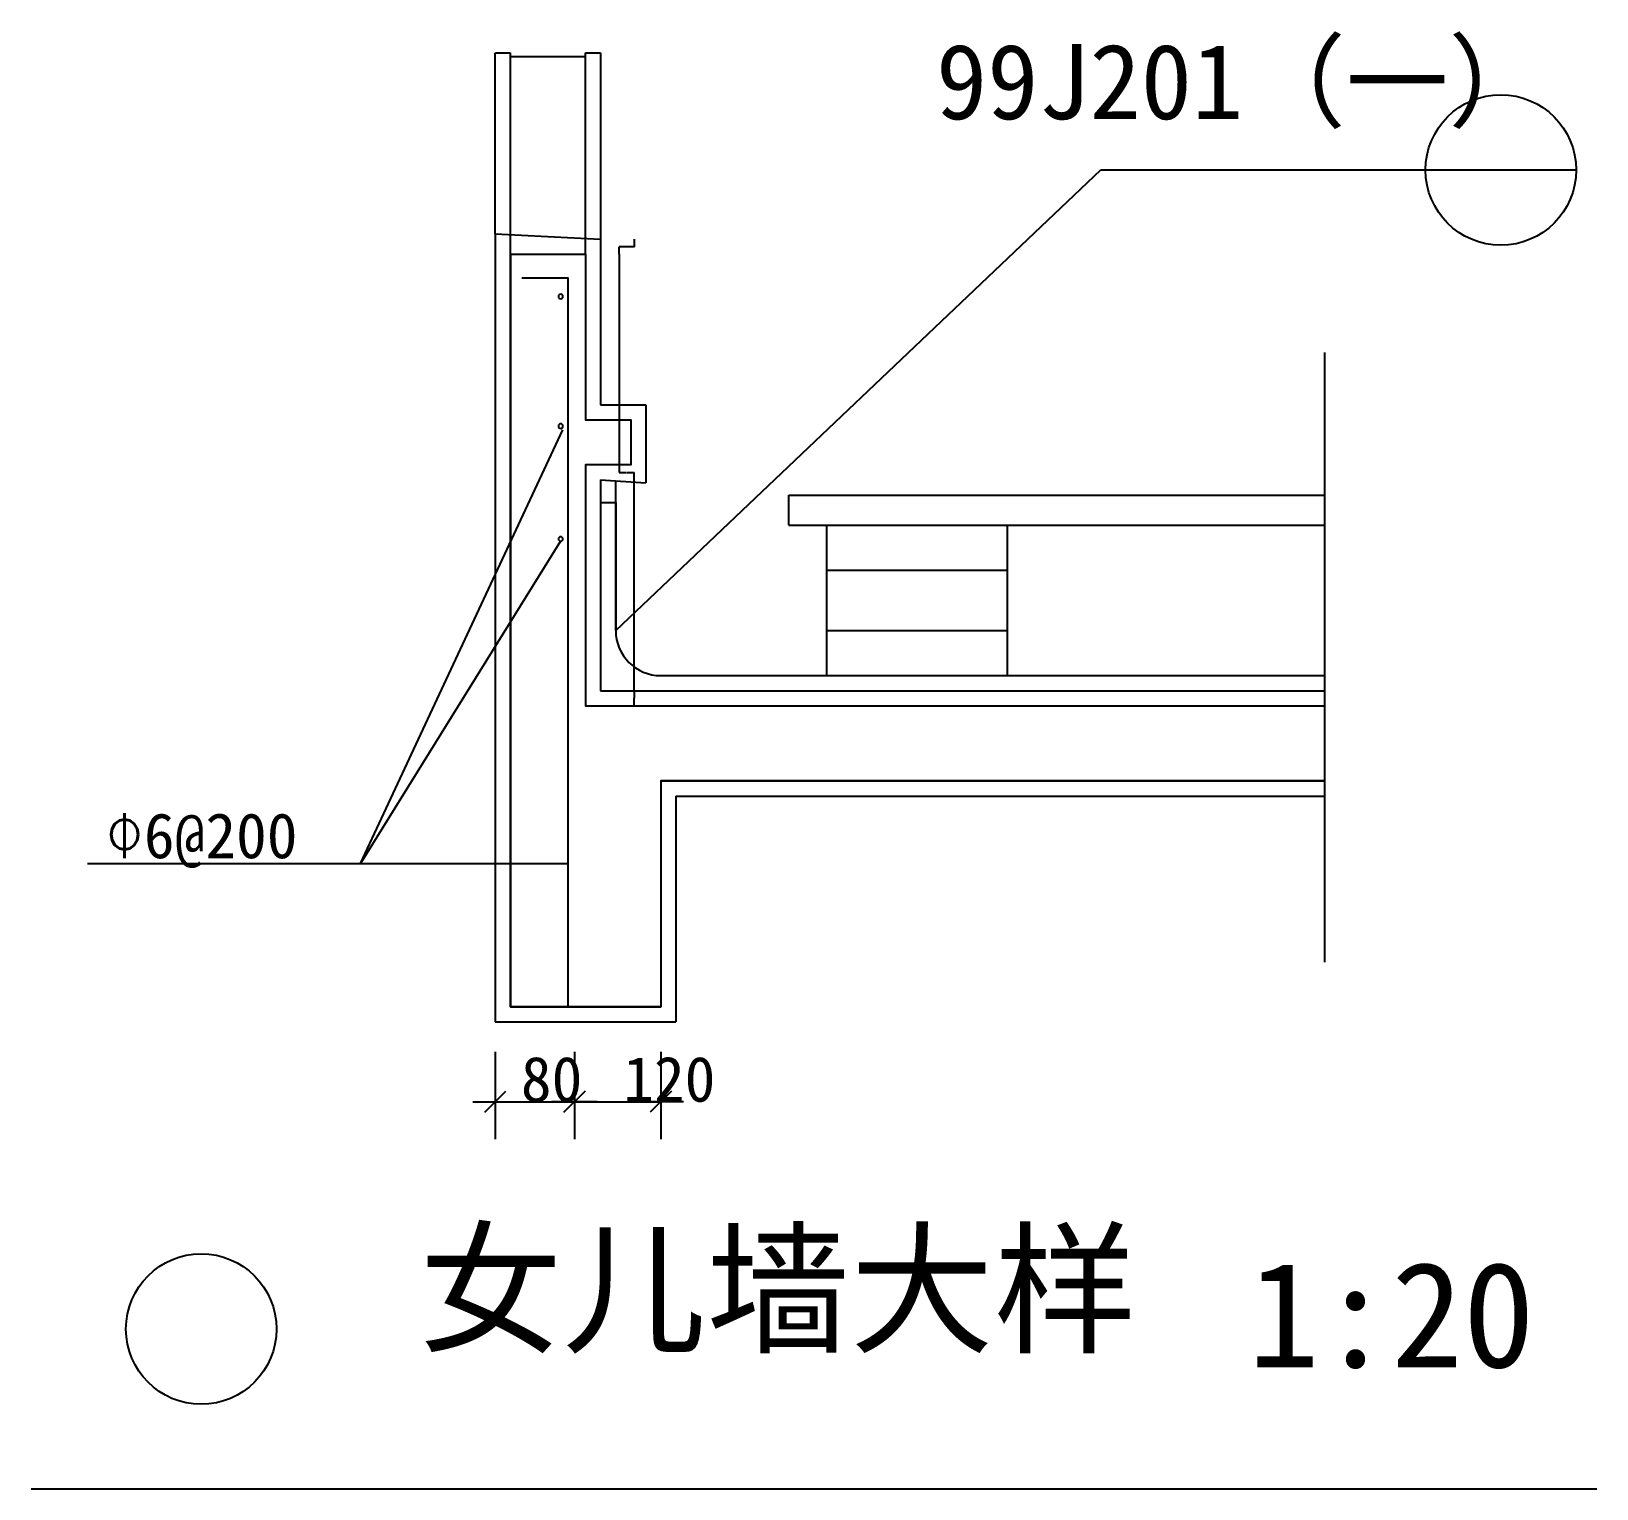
# Model space of a CAD drawing. Header units: metres. Extents: x -4283 to 6117, y -4603 to 5082.
import ezdxf

# ---------------------------------------------------------------- set-up
doc = ezdxf.new("R2010")
doc.units = ezdxf.units.M
for name, color, linetype in [('63', 1, 'Continuous'), ('PUB_DIM', 3, 'Continuous'), ('PUB_TEXT', 7, 'Continuous'), ('PUB_WALL', 255, 'Continuous'), ('WALL', 255, 'Continuous')]:
    doc.layers.add(name, color=color, linetype=linetype)
doc.dimstyles.get("Standard").update_dxf_attribs({"dimtxt": 2.5, "dimasz": 2.5, "dimexe": 1.25, "dimexo": 0.625, "dimtad": 1, "dimcen": 2.5, "dimazin": 3, "dimtfac": 1, "dimtmove": 0, "dimatfit": 3})

# ---------------------------------------------------------------- blocks, each defined once
blk = doc.blocks.new('_DIMX')
blk.add_line((-150, 0), (150, 0))
blk.add_lwpolyline([(-70, -70), (70, 70)])
blk = doc.blocks.new('*D1')
for p, q in [((-376.39, 3600), (-376.39, 2150)), ((-376.14, 2150), (-327.89, 2150)), ((-324.89, 2150), (-276.64, 2150)), ((-276.39, 700), (-276.39, 2150))]:
    blk.add_line(p, q)
at = {"layer": 'Defpoints'}
for p in [(-376.39, 3600), (-376.39, 2150), (-276.39, 700)]:
    blk.add_point(p, dxfattribs=at)
at = {"layer": 'PUB_DIM', "insert": (-326.39, 2150), "char_height": 1, "attachment_point": 5}
blk.add_mtext('580', dxfattribs=at)
blk = doc.blocks.new('*D2')
for p, q in [((-276.64, 650), (-276.89, 650)), ((-276.39, 700), (-276.39, 650)), ((-276.39, 600), (-276.39, 650)), ((-276.39, 650), (-276.39, 650)), ((-276.14, 650), (-275.89, 650))]:
    blk.add_line(p, q)
at = {"layer": 'Defpoints'}
for p in [(-276.39, 700), (-276.39, 650), (-276.39, 600)]:
    blk.add_point(p, dxfattribs=at)
at = {"layer": 'PUB_DIM', "insert": (-276.39, 651.125), "char_height": 1, "attachment_point": 5}
blk.add_mtext('20', dxfattribs=at)
blk = doc.blocks.new('*D3')
for p, q in [((-327.39, 3650), (-376.64, 3650)), ((-376.39, 3600), (-376.39, 3650)), ((-276.14, 3650), (-325.39, 3650)), ((-276.39, 3700), (-276.39, 3650))]:
    blk.add_line(p, q)
at = {"layer": 'Defpoints'}
for p in [(-276.39, 3700), (-276.39, 3650), (-376.39, 3600)]:
    blk.add_point(p, dxfattribs=at)
at = {"layer": 'PUB_DIM', "insert": (-326.39, 3650), "char_height": 1, "attachment_point": 5}
blk.add_mtext('20', dxfattribs=at)
blk = doc.blocks.new('*D4')
for p, q in [((-1200, 3735.76), (-1200, 4939.5)), ((-1199.75, 4939.5), (-1151, 4939.5)), ((-1149, 4939.5), (-1100.25, 4939.5)), ((-1100, 3600), (-1100, 4939.5))]:
    blk.add_line(p, q)
at = {"layer": 'Defpoints'}
for p in [(-1200, 4939.5), (-1200, 3735.76), (-1100, 3600)]:
    blk.add_point(p, dxfattribs=at)
at = {"layer": 'PUB_DIM', "insert": (-1150, 4939.5), "char_height": 1, "attachment_point": 5}
blk.add_mtext('20', dxfattribs=at)
blk = doc.blocks.new('*D5')
for p, q in [((-599.94, 3600), (-599.94, 4939.5)), ((-599.69, 4939.5), (-550.94, 4939.5)), ((-548.94, 4939.5), (-500.19, 4939.5)), ((-499.94, 3700), (-499.94, 4939.5))]:
    blk.add_line(p, q)
at = {"layer": 'Defpoints'}
for p in [(-599.94, 4939.5), (-499.94, 3700), (-599.94, 3600)]:
    blk.add_point(p, dxfattribs=at)
at = {"layer": 'PUB_DIM', "insert": (-549.94, 4939.5), "char_height": 1, "attachment_point": 5}
blk.add_mtext('20', dxfattribs=at)
blk = doc.blocks.new('*D6')
for p, q in [((-1100, 3600), (-1100, 4914.5)), ((-1099.75, 4914.5), (-850.97, 4914.5)), ((-848.97, 4914.5), (-600.19, 4914.5)), ((-599.94, 3600), (-599.94, 4914.5))]:
    blk.add_line(p, q)
at = {"layer": 'Defpoints'}
for p in [(-1100, 4914.5), (-1100, 3600), (-599.94, 3600)]:
    blk.add_point(p, dxfattribs=at)
at = {"layer": 'PUB_DIM', "insert": (-849.97, 4914.5), "char_height": 1, "attachment_point": 5}
blk.add_mtext('80', dxfattribs=at)

msp = doc.modelspace()

# ---------------------------------------------------------------- linework, layer by layer
for p, q in [((-400, 1100), (2822.97, 4159.98)), ((2822.97, 4159.98), (5480.65, 4159.98)), ((4980.65, 4159.98), (5980.65, 4159.98)), ((-1200, 3735.76), (-1200, -1500)), ((-1200, 3735.76), (-500, 3700)), ((-500, 3700), (-500, 2600)), ((4309.4, 2947.36), (4309.4, -1104.19)), ((-500, 2600), (-200, 2600)), ((-200, 2600), (-200, 2080.22)), ((-500, 2100), (-500, 700)), ((-500, 2100), (-200, 2080.22)), ((-400, 1100), (-400, 2093.41)), ((750, 1800), (750, 2000)), ((-400, 1950), (-400, 1100)), ((1000, 1800), (1000, 800)), ((2200, 1800), (2200, 800)), ((0, 0), (0, -1500)), ((0, 0), (4309.4, 0)), ((-1200, -1500), (0, -1500)), ((-1200, -1700), (-1200, -2281.38)), ((-673.69, -1700), (-673.69, -2281.38)), ((-100, -1700), (-100, -2281.38)), ((-1201, -2031.38), (-1202, -2031.38)), ((-1200, -2031.38), (-600, -2031.38)), ((-601, -2031.38), (-602, -2031.38)), ((-600, -2031.38), (-100, -2031.38)), ((-599, -2031.38), (-598, -2031.38)), ((-99, -2031.38), (-98, -2031.38))]:
    msp.add_line(p, q)
msp.add_lwpolyline([(-4282.67, -4603.07), (6117.45, -4603.07)])
for centre in [(5480.65, 4159.98), (-3153.79, -3541.93)]:
    msp.add_circle(centre, 500)
msp.add_arc((-100, 1100), 300, 180, 270)
at = {"layer": '63'}
for p, q in [((-2094.48, -448.64), (-750.22, 2432.3)), ((-766.39, 1693.14), (-2094.48, -448.64)), ((-3908.47, -448.64), (-2094.48, -448.64)), ((-2094.48, -448.64), (-717.26, -448.64))]:
    msp.add_line(p, q, dxfattribs=at)
msp.add_lwpolyline([(-1023.94, 3443.77), (-717.26, 3443.77), (-717.26, -1400)], dxfattribs=at)
for points in [[(-780.47, 3319.33, 1), (-750.22, 3319.33, 1)], [(-780.47, 2458.23, 1), (-750.22, 2458.23, 1)], [(-780.47, 1708.23, 1), (-750.22, 1708.23, 1)]]:
    msp.add_lwpolyline(points, format="xyb", close=True, dxfattribs=at)
at = {"layer": 'PUB_DIM'}
for p, q in [((750, 2000), (4309.4, 2000)), ((-500, 1950), (-400, 1950)), ((750, 1800), (4309.4, 1800)), ((1000, 1500), (2200, 1500)), ((1000, 1100), (2200, 1100)), ((-100, 800), (4309.4, 800)), ((-500, 700), (4309.4, 700))]:
    msp.add_line(p, q, dxfattribs=at)
at = {"layer": 'PUB_WALL'}
for p, q in [((-1100, 3600), (-1100, -1400)), ((-1100, 3600), (-600, 3600)), ((-600, 3600), (-600, 2500)), ((-600, 2500), (-300, 2500)), ((-300, 2500), (-300, 2200)), ((-300, 2200), (-600, 2200)), ((-600, 2200), (-600, 600)), ((-600, 600), (4309.4, 600)), ((-100, 100), (-100, -1400)), ((-100, 100), (4309.4, 100)), ((-1100, -1400), (-100, -1400))]:
    msp.add_line(p, q, dxfattribs=at)
msp.add_lwpolyline([(4309.4, 100), (-100, 100), (-100, -1400), (-1100, -1400), (-1100, 3600), (-600, 3600), (-600, 2500), (-300, 2500), (-300, 2200), (-600, 2200), (-600, 600), (4309.4, 600)], dxfattribs=at)
at = {"layer": 'WALL'}
for p, q in [((-1100, 3600), (-1100, -1400)), ((-1100, 3600), (-600, 3600)), ((-600, 3600), (-600, 2500)), ((-600, 2500), (-300, 2500)), ((-300, 2500), (-300, 2200)), ((-300, 2200), (-600, 2200)), ((-600, 2200), (-600, 600)), ((-600, 600), (4309.4, 600)), ((-100, 100), (-100, -1400)), ((-100, 100), (4309.4, 100)), ((-1100, -1400), (-100, -1400))]:
    msp.add_line(p, q, dxfattribs=at)

# ---------------------------------------------------------------- block references
for p in [(-1200, -2031.38), (-673.69, -2031.38)]:
    msp.add_blockref('_DIMX', p)
at = {"rotation": 180}
for p in [(-673.69, -2031.38), (-100, -2031.38)]:
    msp.add_blockref('_DIMX', p, dxfattribs=at)

# ---------------------------------------------------------------- texts
at = {"attachment_point": 1}
for s, insert, char_height in [('\\A1;80', (-1029.96, -1731.38), 300), ('\\A1;120', (-350, -1731.38), 300), ('\\f宋体|b0|i0|c134|p2;女儿墙大样', (-1707.68, -2927.59), 700), ('\\f宋体|b0|i0|c134|p2;1:20', (3800.7, -3096.59), 700)]:
    msp.add_mtext(s, dxfattribs=dict(at, insert=insert, char_height=char_height))
at = {"layer": '63'}
msp.add_text('%%1306@200', height=300, dxfattribs=at).set_placement((-3791.67, -413.37))
at = {"layer": 'PUB_TEXT', "insert": (1727.83, 4997.85), "char_height": 500, "attachment_point": 1}
msp.add_mtext('\\f宋体|b0|i0|c134|p2;99J201（一）', dxfattribs=at)

# ---------------------------------------------------------------- dimensions: what is measured, and where the dimension line sits
at = {"layer": 'PUB_DIM'}
for base, p1, p2, text, picture, middle in [((-1200, 4939.5), (-1200, 3735.76), (-1100, 3600), '20', '*D4', (-1150, 4939.5)), ((-1100, 4914.5), (-1100, 3600), (-599.94, 3600), '80', '*D6', (-849.97, 4914.5)), ((-599.94, 4939.5), (-599.94, 3600), (-499.94, 3700), '20', '*D5', (-549.94, 4939.5)), ((-276.39, 3650), (-276.39, 3700), (-376.39, 3600), '20', '*D3', (-326.39, 3650)), ((-376.39, 2150), (-376.39, 3600), (-276.39, 700), '580', '*D1', (-326.39, 2150)), ((-276.39, 650), (-276.39, 700), (-276.39, 600), '20', '*D2', (-276.39, 651.125))]:
    dim = msp.add_linear_dim(base=base, p1=p1, p2=p2, text=text, dimstyle='Standard', dxfattribs=at)
    dim.commit()
    dim.dimension.update_dxf_attribs({"geometry": picture, "text_midpoint": middle})

doc.saveas('drawing.dxf')
